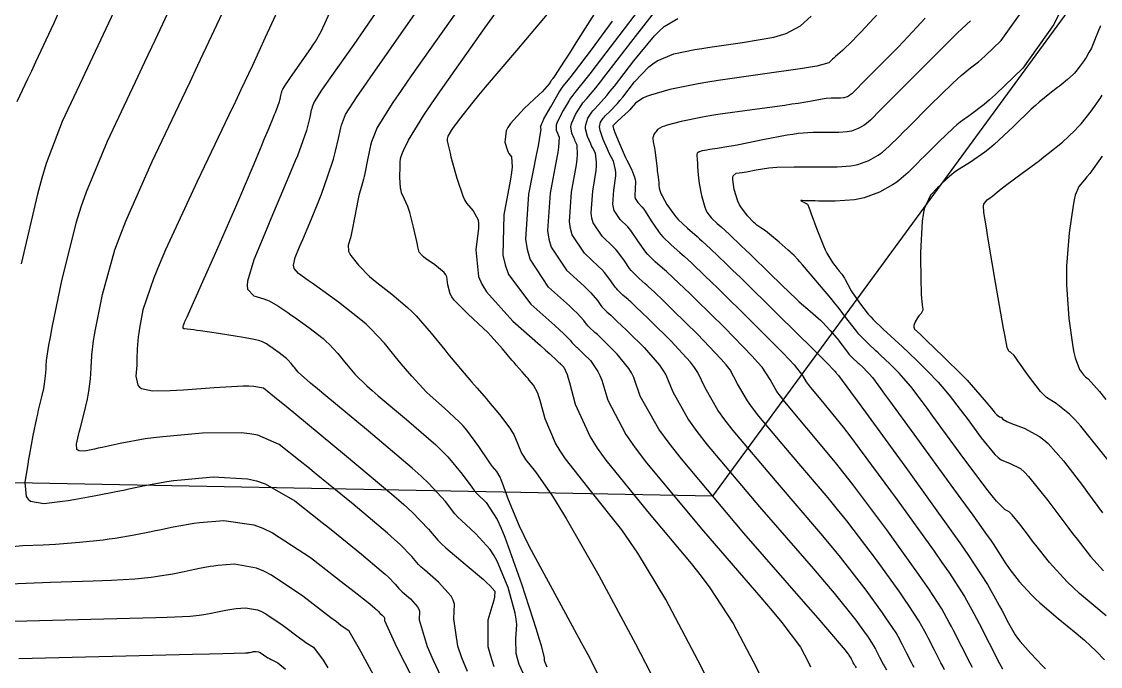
# Model space of a CAD drawing. Header units: metres. Extents: x 837117 to 838479, y 1189012 to 1191015.
# Drawn here: x 837703.7 to 837777.8, y 1189219.7 to 1189264 of the extents above; entities that cross this region are included whole.
import ezdxf

# ---------------------------------------------------------------- set-up
doc = ezdxf.new("R2010")
doc.units = ezdxf.units.M
doc.header["$LTSCALE"] = 0.3
for name, color, linetype in [('CORREDORVIA', 70, 'Continuous'), ('COTAS 10', 1, 'Continuous'), ('COTAS INT', 252, 'Continuous')]:
    doc.layers.add(name, color=color, linetype=linetype)

msp = doc.modelspace()

# ---------------------------------------------------------------- linework, layer by layer
at = {"layer": 'CORREDORVIA'}
msp.add_lwpolyline([(837910.676, 1191000.965), (838157.033, 1190996.193), (838237.174, 1190821.339), (838237.001, 1190602.875), (838240.031, 1190437.198), (838223.537, 1190366.272), (838212.196, 1190288.92), (838221.396, 1189997.878), (837954.545, 1189509.173), (837751.159, 1189231.384), (837593.191, 1189234.399), (837744.487, 1189686.609), (837750.277, 1189933.973), (837723.624, 1190051.525), (837726.092, 1190134.48), (837885.383, 1190229.429), (837983.184, 1190344.12), (837817.554, 1190502.187), (837798.033, 1190660.17), (837963.574, 1190795.982)], close=True, dxfattribs=at)
at = {"layer": 'COTAS 10'}
for points in [[(837703.413, 1189258.48), (837704.147, 1189260.032), (837704.409, 1189260.589), (837704.697, 1189261.202), (837705.946, 1189263.877), (837707.427, 1189267.258)], [(837738.672, 1189218.084), (837737.884, 1189219.823), (837737.754, 1189220.22), (837737.663, 1189220.579), (837737.656, 1189221.569), (837737.723, 1189222.566), (837737.678, 1189222.931), (837737.607, 1189223.333), (837737.121, 1189225.104), (837736.375, 1189226.903), (837736.139, 1189227.323), (837735.89, 1189227.709), (837734.886, 1189228.822), (837733.906, 1189229.699), (837733.672, 1189229.937), (837733.456, 1189230.172), (837732.81, 1189231.006), (837731.674, 1189232.246), (837731.148, 1189232.737), (837730.53, 1189233.293), (837727.534, 1189235.837), (837724.607, 1189238.263), (837724.032, 1189238.745), (837723.56, 1189239.144), (837722.707, 1189239.899), (837722.521, 1189240.121), (837722.469, 1189240.184), (837722.417, 1189240.248), (837722.227, 1189240.484), (837721.985, 1189240.742), (837721.9, 1189240.819), (837721.808, 1189240.899), (837721.41, 1189241.209), (837721.003, 1189241.502), (837720.905, 1189241.572), (837720.814, 1189241.636), (837720.538, 1189241.826), (837720.266, 1189241.968), (837720.177, 1189242.003), (837720.082, 1189242.036), (837719.691, 1189242.136), (837719.055, 1189242.25), (837718.806, 1189242.292), (837718.525, 1189242.337), (837717.246, 1189242.537), (837716.009, 1189242.72), (837715.755, 1189242.756), (837715.539, 1189242.785), (837715.076, 1189242.835), (837714.905, 1189242.854), (837714.873, 1189242.863), (837714.847, 1189242.874), (837714.806, 1189242.929), (837714.81, 1189242.998), (837714.812, 1189243.017), (837714.815, 1189243.036), (837714.827, 1189243.108), (837714.875, 1189243.242), (837714.9, 1189243.301), (837714.93, 1189243.369), (837715.081, 1189243.694), (837715.52, 1189244.663), (837715.731, 1189245.137), (837715.981, 1189245.7), (837717.208, 1189248.479), (837718.487, 1189251.401), (837718.77, 1189252.054), (837719.023, 1189252.639), (837719.677, 1189254.191), (837720.111, 1189255.247), (837720.224, 1189255.52), (837720.335, 1189255.784), (837720.709, 1189256.669), (837721.018, 1189257.403), (837721.087, 1189257.572), (837721.149, 1189257.727), (837721.313, 1189258.164), (837721.416, 1189258.481), (837721.439, 1189258.56), (837721.46, 1189258.635), (837721.515, 1189258.876), (837721.56, 1189259.077), (837721.574, 1189259.128), (837721.589, 1189259.176), (837721.65, 1189259.329), (837721.87, 1189259.676), (837721.986, 1189259.845), (837722.126, 1189260.047), (837722.828, 1189261.039), (837723.571, 1189262.115), (837723.736, 1189262.368), (837723.884, 1189262.603), (837724.273, 1189263.291), (837725.011, 1189264.881)], [(837740.163, 1189264.898), (837737.703, 1189261.973), (837735.543, 1189259.453), (837735.084, 1189258.907), (837734.686, 1189258.428), (837733.753, 1189257.243), (837733.306, 1189256.609), (837733.215, 1189256.475), (837733.139, 1189256.361), (837732.979, 1189256.099), (837732.94, 1189255.917), (837732.939, 1189255.853), (837732.943, 1189255.782), (837732.991, 1189255.475), (837733.13, 1189254.916), (837733.19, 1189254.685), (837733.26, 1189254.423), (837733.595, 1189253.202), (837734.01, 1189251.986), (837734.131, 1189251.727), (837734.255, 1189251.501), (837734.728, 1189250.962), (837735.053, 1189250.358), (837735.085, 1189250.09), (837735.092, 1189249.779), (837734.905, 1189248.295), (837735.081, 1189246.469), (837735.316, 1189245.943), (837735.632, 1189245.408), (837737.444, 1189243.401), (837739.332, 1189241.73), (837739.695, 1189241.407), (837739.988, 1189241.144), (837740.472, 1189240.698), (837740.505, 1189240.649), (837740.515, 1189240.636), (837740.526, 1189240.624), (837740.565, 1189240.586), (837740.605, 1189240.551), (837740.625, 1189240.533), (837740.66, 1189240.501), (837740.723, 1189240.441), (837740.751, 1189240.414), (837740.783, 1189240.382), (837740.937, 1189240.231), (837741.17, 1189239.73), (837741.251, 1189239.478), (837741.34, 1189239.177), (837741.724, 1189237.681), (837742.748, 1189235.448), (837743.241, 1189234.682), (837743.824, 1189233.853), (837746.687, 1189230.323), (837749.69, 1189226.744), (837750.362, 1189225.883), (837750.965, 1189225.078), (837752.567, 1189222.641), (837753.95, 1189220.013), (837754.415, 1189219.088)], [(837778.164, 1189223.164), (837776.343, 1189224.697), (837775.908, 1189225.099), (837775.502, 1189225.491), (837774.288, 1189226.826), (837773.354, 1189228.003), (837773.126, 1189228.296), (837772.91, 1189228.575), (837772.239, 1189229.46), (837771.729, 1189230.092), (837771.614, 1189230.211), (837771.511, 1189230.306), (837771.238, 1189230.444), (837770.644, 1189231.024), (837770.34, 1189231.397), (837769.976, 1189231.862), (837768.153, 1189234.311), (837766.284, 1189236.871), (837765.889, 1189237.407), (837765.547, 1189237.869), (837764.758, 1189238.91), (837764.27, 1189239.482), (837764.118, 1189239.647), (837763.959, 1189239.816), (837763.324, 1189240.451), (837762.683, 1189241.06), (837762.519, 1189241.212), (837762.362, 1189241.358), (837761.847, 1189241.825), (837761.348, 1189242.328), (837761.201, 1189242.496), (837761.05, 1189242.677), (837760.472, 1189243.434), (837759.763, 1189244.367), (837759.53, 1189244.659), (837759.281, 1189244.965), (837758.245, 1189246.192), (837757.322, 1189247.259), (837757.143, 1189247.464), (837756.998, 1189247.631), (837756.75, 1189247.909), (837756.575, 1189248.061), (837756.475, 1189248.148), (837756.354, 1189248.255), (837755.729, 1189248.805), (837755.068, 1189249.37), (837754.923, 1189249.487), (837754.795, 1189249.585), (837754.47, 1189249.797), (837754.196, 1189249.985), (837754.099, 1189250.069), (837753.994, 1189250.166), (837753.542, 1189250.632), (837753.092, 1189251.245), (837752.989, 1189251.435), (837752.895, 1189251.634), (837752.634, 1189252.428), (837752.534, 1189253.118), (837752.543, 1189253.252), (837752.567, 1189253.361), (837752.782, 1189253.551), (837753.185, 1189253.604), (837753.326, 1189253.627), (837753.481, 1189253.655), (837754.148, 1189253.786), (837755.006, 1189253.912), (837755.281, 1189253.937), (837755.572, 1189253.957), (837756.757, 1189253.992), (837757.993, 1189253.995), (837758.63, 1189253.995), (837759.698, 1189253.99), (837760.649, 1189254.053), (837760.891, 1189254.095), (837761.123, 1189254.148), (837761.883, 1189254.429), (837762.522, 1189254.791), (837762.679, 1189254.895), (837762.827, 1189255.001), (837763.286, 1189255.398), (837763.961, 1189256.08), (837764.245, 1189256.365), (837764.57, 1189256.692), (837766.095, 1189258.22), (837767.614, 1189259.71), (837767.935, 1189260.012), (837768.213, 1189260.266), (837768.86, 1189260.785), (837769.407, 1189261.201), (837769.621, 1189261.39), (837769.864, 1189261.61), (837770.968, 1189262.672), (837772.213, 1189264.434)], [(837767.081, 1189219.461), (837766.953, 1189219.691), (837766.826, 1189219.925), (837766.378, 1189220.8), (837765.947, 1189221.656), (837765.831, 1189221.878), (837765.717, 1189222.093), (837765.315, 1189222.817), (837764.631, 1189223.872), (837764.338, 1189224.296), (837764, 1189224.777), (837762.407, 1189226.992), (837760.361, 1189229.678), (837759.738, 1189230.457), (837759.09, 1189231.251), (837756.545, 1189234.244), (837754.336, 1189236.869), (837753.9, 1189237.431), (837753.54, 1189237.921), (837752.875, 1189239.096), (837752.35, 1189240.048), (837752.08, 1189240.397), (837751.754, 1189240.784), (837750.125, 1189242.494), (837748.458, 1189244.129), (837748.11, 1189244.47), (837747.81, 1189244.762), (837747.133, 1189245.412), (837746.757, 1189245.755), (837746.647, 1189245.853), (837746.535, 1189245.953), (837746.105, 1189246.326), (837745.679, 1189246.745), (837745.568, 1189246.874), (837745.46, 1189247.008), (837745.098, 1189247.539), (837744.658, 1189248.142), (837744.501, 1189248.321), (837744.328, 1189248.506), (837743.579, 1189249.219), (837742.962, 1189250.151), (837742.873, 1189250.474), (837742.82, 1189250.824), (837742.923, 1189252.324), (837743.154, 1189253.746), (837743.182, 1189254.048), (837743.194, 1189254.31), (837743.106, 1189254.924), (837742.909, 1189255.316), (837742.851, 1189255.438), (837742.793, 1189255.565), (837742.572, 1189256.075), (837742.436, 1189256.6), (837742.432, 1189256.737), (837742.442, 1189256.871), (837742.597, 1189257.327), (837742.859, 1189257.732), (837742.936, 1189257.834), (837743.015, 1189257.931), (837743.319, 1189258.244), (837743.884, 1189258.881), (837744.128, 1189259.183), (837744.411, 1189259.538), (837745.747, 1189261.274), (837747.172, 1189262.991), (837747.511, 1189263.335), (837747.826, 1189263.622), (837748.759, 1189264.184)], [(837728.026, 1189218.801), (837727.463, 1189219.858), (837727.004, 1189220.711), (837726.203, 1189222.097), (837725.637, 1189222.502), (837725.326, 1189222.736), (837724.947, 1189223.024), (837723.02, 1189224.508), (837720.864, 1189225.96), (837720.341, 1189226.228), (837719.85, 1189226.439), (837718.344, 1189226.715), (837717.185, 1189226.607), (837716.913, 1189226.575), (837716.662, 1189226.542), (837715.93, 1189226.413), (837715.287, 1189226.272), (837715.091, 1189226.23), (837714.888, 1189226.188), (837714.092, 1189226.028), (837713.18, 1189225.874), (837712.903, 1189225.835), (837712.616, 1189225.798), (837711.492, 1189225.68), (837709.878, 1189225.579), (837709.282, 1189225.553), (837708.621, 1189225.528), (837705.695, 1189225.445), (837702.903, 1189225.329)]]:
    msp.add_lwpolyline(points, dxfattribs=at)
at = {"layer": 'COTAS INT'}
for points in [[(837715.815, 1189268.976), (837712.866, 1189262.668), (837712.166, 1189261.176), (837711.516, 1189259.795), (837709.59, 1189255.728), (837708.141, 1189252.244), (837707.792, 1189251.23), (837707.466, 1189250.195), (837706.478, 1189246.278), (837705.802, 1189242.954), (837705.672, 1189242.291), (837705.568, 1189241.741), (837705.399, 1189240.686), (837705.387, 1189240.327), (837705.381, 1189240.215), (837705.375, 1189240.099), (837705.344, 1189239.634), (837705.277, 1189239.095), (837705.248, 1189238.931), (837705.215, 1189238.762), (837705.058, 1189238.096), (837704.859, 1189237.275), (837704.799, 1189237.007), (837704.737, 1189236.722), (837704.497, 1189235.544), (837704.258, 1189234.263), (837704.198, 1189233.912), (837704.14, 1189233.562), (837703.949, 1189232.315), (837704.041, 1189231.342), (837704.162, 1189231.165), (837704.323, 1189231.029), (837705.25, 1189230.873), (837706.524, 1189231.021), (837706.905, 1189231.076), (837707.298, 1189231.137), (837708.818, 1189231.411), (837710.324, 1189231.713), (837710.708, 1189231.793), (837711.078, 1189231.871), (837712.296, 1189232.139), (837713.681, 1189232.383), (837714.157, 1189232.446), (837714.672, 1189232.507), (837716.866, 1189232.711), (837719.219, 1189232.572), (837719.835, 1189232.417), (837720.435, 1189232.211), (837722.473, 1189231.043), (837724.352, 1189229.572), (837724.852, 1189229.175), (837725.344, 1189228.781), (837727.047, 1189227.397), (837728.403, 1189226.256), (837728.676, 1189226.016), (837728.905, 1189225.81), (837729.361, 1189225.341), (837729.623, 1189225.032), (837729.73, 1189224.926), (837729.851, 1189224.812), (837730.413, 1189224.329), (837730.904, 1189223.78), (837730.981, 1189223.625), (837731.033, 1189223.467), (837731.007, 1189222.886), (837731.56, 1189221.062), (837731.977, 1189220.121), (837732.509, 1189218.991)], [(837744.245, 1189217.218), (837743.014, 1189219.689), (837742.604, 1189220.476), (837742.163, 1189221.308), (837740.318, 1189224.686), (837738.588, 1189227.907), (837738.219, 1189228.64), (837737.897, 1189229.305), (837737.134, 1189231.131), (837736.736, 1189232.267), (837736.645, 1189232.496), (837736.563, 1189232.688), (837736.335, 1189233.072), (837736.041, 1189233.421), (837735.918, 1189233.591), (837735.776, 1189233.792), (837735.11, 1189234.783), (837734.272, 1189235.916), (837734.021, 1189236.208), (837733.762, 1189236.489), (837732.761, 1189237.422), (837731.772, 1189238.286), (837731.522, 1189238.524), (837731.282, 1189238.76), (837730.498, 1189239.608), (837729.775, 1189240.469), (837729.574, 1189240.714), (837729.371, 1189240.961), (837728.634, 1189241.877), (837727.697, 1189242.875), (837727.368, 1189243.175), (837727.01, 1189243.485), (837725.466, 1189244.687), (837723.987, 1189245.761), (837723.669, 1189245.99), (837723.391, 1189246.189), (837722.717, 1189246.659), (837722.432, 1189246.997), (837722.398, 1189247.112), (837722.383, 1189247.236), (837722.495, 1189247.765), (837722.795, 1189248.49), (837722.9, 1189248.738), (837723.014, 1189249.007), (837723.501, 1189250.152), (837724.026, 1189251.423), (837724.163, 1189251.772), (837724.296, 1189252.12), (837724.747, 1189253.363), (837725.119, 1189254.508), (837725.202, 1189254.794), (837725.277, 1189255.067), (837725.476, 1189255.938), (837725.639, 1189256.665), (837725.69, 1189256.847), (837725.744, 1189257.021), (837725.963, 1189257.576), (837726.76, 1189258.828), (837727.179, 1189259.441), (837727.684, 1189260.168), (837730.221, 1189263.755), (837732.906, 1189267.643)], [(837750.902, 1189218.615), (837750.165, 1189220.079), (837747.951, 1189224.282), (837746.032, 1189227.457), (837745.482, 1189228.273), (837744.924, 1189229.061), (837742.841, 1189231.68), (837741.054, 1189233.933), (837740.683, 1189234.49), (837740.365, 1189235.019), (837739.663, 1189236.688), (837739.325, 1189237.944), (837739.237, 1189238.213), (837739.151, 1189238.447), (837738.858, 1189239.006), (837738.569, 1189239.349), (837738.485, 1189239.446), (837738.399, 1189239.545), (837738.074, 1189239.913), (837737.665, 1189240.381), (837737.526, 1189240.544), (837737.376, 1189240.721), (837736.743, 1189241.481), (837735.946, 1189242.369), (837735.693, 1189242.627), (837735.426, 1189242.891), (837734.345, 1189243.89), (837733.424, 1189244.826), (837733.257, 1189245.051), (837733.129, 1189245.261), (837732.985, 1189245.894), (837732.914, 1189246.428), (837732.831, 1189246.575), (837732.721, 1189246.722), (837732.097, 1189247.249), (837731.444, 1189247.703), (837731.315, 1189247.804), (837731.209, 1189247.894), (837731.015, 1189248.129), (837730.928, 1189248.491), (837730.89, 1189248.661), (837730.844, 1189248.862), (837730.629, 1189249.836), (837730.376, 1189250.844), (837730.307, 1189251.065), (837730.238, 1189251.26), (837729.996, 1189251.758), (837729.804, 1189252.195), (837729.767, 1189252.352), (837729.738, 1189252.525), (837729.691, 1189253.282), (837729.697, 1189254), (837729.7, 1189254.148), (837729.703, 1189254.275), (837729.723, 1189254.551), (837729.823, 1189254.827), (837729.877, 1189254.955), (837729.943, 1189255.103), (837730.277, 1189255.823), (837731.331, 1189257.534), (837731.852, 1189258.307), (837732.471, 1189259.211), (837735.532, 1189263.556), (837738.652, 1189267.892)], [(837711.328, 1189267.386), (837708.947, 1189262.29), (837708.399, 1189261.122), (837707.9, 1189260.06), (837706.501, 1189257.104), (837705.412, 1189254.226), (837705.109, 1189253.214), (837704.804, 1189252.108), (837703.696, 1189247.335)], [(837747.579, 1189266.758), (837745.374, 1189263.843), (837743.164, 1189260.943), (837742.729, 1189260.376), (837742.369, 1189259.913), (837741.708, 1189259.096), (837741.484, 1189258.817), (837741.4, 1189258.692), (837741.307, 1189258.547), (837740.894, 1189257.852), (837740.531, 1189257.142), (837740.47, 1189256.986), (837740.426, 1189256.849), (837740.41, 1189256.504), (837740.502, 1189256.292), (837740.526, 1189256.239), (837740.55, 1189256.188), (837740.633, 1189256.025), (837740.585, 1189255.346), (837740.527, 1189254.97), (837740.449, 1189254.512), (837740.007, 1189252.179), (837739.832, 1189249.625), (837739.923, 1189249.028), (837740.075, 1189248.479), (837741.125, 1189246.892), (837742.33, 1189245.796), (837742.578, 1189245.556), (837742.79, 1189245.343), (837743.248, 1189244.803), (837743.478, 1189244.464), (837743.547, 1189244.379), (837743.617, 1189244.297), (837743.889, 1189244.03), (837744.163, 1189243.792), (837744.235, 1189243.729), (837744.305, 1189243.666), (837744.544, 1189243.448), (837744.975, 1189243.034), (837745.166, 1189242.848), (837745.388, 1189242.63), (837746.45, 1189241.589), (837747.52, 1189240.363), (837747.748, 1189240.03), (837747.946, 1189239.699), (837748.414, 1189238.53), (837749.496, 1189236.62), (837750.081, 1189235.823), (837750.79, 1189234.909), (837754.382, 1189230.641), (837758.072, 1189226.39), (837758.842, 1189225.488), (837759.504, 1189224.704), (837760.987, 1189222.867), (837761.64, 1189221.959), (837761.779, 1189221.761), (837761.899, 1189221.588), (837762.179, 1189221.155), (837762.344, 1189220.858), (837762.391, 1189220.77), (837762.439, 1189220.679), (837762.615, 1189220.328), (837762.799, 1189219.969), (837762.851, 1189219.873), (837762.903, 1189219.779), (837763.098, 1189219.45)], [(837744.008, 1189266.048), (837741.769, 1189262.499), (837741.328, 1189261.804), (837740.965, 1189261.234), (837740.304, 1189260.218), (837740.179, 1189260.053), (837740.154, 1189260.021), (837740.134, 1189259.995), (837740.097, 1189259.949), (837740.068, 1189259.905), (837740.053, 1189259.88), (837739.945, 1189259.694), (837739.615, 1189259.317), (837739.446, 1189259.148), (837739.243, 1189258.95), (837738.228, 1189257.999), (837737.272, 1189256.953), (837737.106, 1189256.695), (837736.982, 1189256.452), (837736.89, 1189255.686), (837737.076, 1189255.121), (837737.127, 1189255.003), (837737.177, 1189254.901), (837737.358, 1189254.675), (837737.385, 1189253.993), (837737.339, 1189253.605), (837737.27, 1189253.13), (837736.826, 1189250.695), (837736.746, 1189247.93), (837736.907, 1189247.248), (837737.146, 1189246.601), (837738.671, 1189244.565), (837740.331, 1189243.086), (837740.656, 1189242.79), (837740.922, 1189242.544), (837741.397, 1189242.066), (837741.496, 1189241.921), (837741.526, 1189241.884), (837741.556, 1189241.848), (837741.673, 1189241.734), (837741.791, 1189241.631), (837741.822, 1189241.604), (837741.852, 1189241.577), (837741.955, 1189241.483), (837742.14, 1189241.305), (837742.222, 1189241.225), (837742.318, 1189241.132), (837742.775, 1189240.683), (837743.287, 1189239.941), (837743.417, 1189239.662), (837743.542, 1189239.351), (837743.954, 1189237.964), (837745.194, 1189235.614), (837745.841, 1189234.697), (837746.621, 1189233.663), (837750.533, 1189228.965), (837754.457, 1189224.426), (837755.243, 1189223.492), (837755.899, 1189222.699), (837757.184, 1189221.001), (837757.708, 1189220.005), (837757.884, 1189219.654)], [(837734.325, 1189219.344), (837733.943, 1189220.278), (837733.654, 1189221.085), (837733.385, 1189222.943), (837733.431, 1189223.958), (837733.34, 1189224.232), (837733.206, 1189224.504), (837732.348, 1189225.463), (837731.367, 1189226.306), (837731.155, 1189226.505), (837730.969, 1189226.689), (837730.511, 1189227.229), (837729.715, 1189228.049), (837729.315, 1189228.409), (837728.839, 1189228.827), (837726.47, 1189230.82), (837723.944, 1189232.891), (837723.367, 1189233.36), (837722.844, 1189233.783), (837721.4, 1189234.929), (837719.924, 1189235.565), (837719.382, 1189235.666), (837718.781, 1189235.734), (837716.127, 1189235.709), (837713.415, 1189235.456), (837712.778, 1189235.381), (837712.191, 1189235.303), (837710.479, 1189235.002), (837709.259, 1189234.727), (837708.982, 1189234.666), (837708.73, 1189234.611), (837708.039, 1189234.467), (837707.638, 1189234.479), (837707.57, 1189234.523), (837707.52, 1189234.584), (837707.494, 1189234.952), (837707.628, 1189235.558), (837707.679, 1189235.77), (837707.735, 1189236.001), (837707.99, 1189236.992), (837708.238, 1189238.044), (837708.291, 1189238.312), (837708.336, 1189238.571), (837708.441, 1189239.422), (837708.491, 1189240.156), (837708.501, 1189240.34), (837708.51, 1189240.516), (837708.529, 1189241.083), (837708.646, 1189242.03), (837708.717, 1189242.446), (837708.805, 1189242.928), (837709.261, 1189245.222), (837710.129, 1189248.281), (837710.476, 1189249.246), (837710.87, 1189250.261), (837712.679, 1189254.352), (837714.731, 1189258.67), (837715.279, 1189259.828), (837715.817, 1189260.97), (837717.687, 1189264.96)], [(837721.391, 1189264.945), (837720.875, 1189263.814), (837720.441, 1189262.865), (837719.56, 1189260.944), (837718.769, 1189259.272), (837718.392, 1189258.48), (837717.946, 1189257.545), (837715.767, 1189252.976), (837713.599, 1189248.279), (837713.16, 1189247.262), (837712.791, 1189246.368), (837712.044, 1189244.165), (837711.808, 1189242.901), (837711.762, 1189242.6), (837711.725, 1189242.319), (837711.658, 1189241.481), (837711.637, 1189240.766), (837711.628, 1189240.564), (837711.618, 1189240.36), (837711.569, 1189239.606), (837711.706, 1189238.986), (837711.813, 1189238.867), (837711.95, 1189238.77), (837712.694, 1189238.609), (837713.918, 1189238.634), (837714.357, 1189238.655), (837714.84, 1189238.681), (837716.947, 1189238.829), (837718.92, 1189238.941), (837719.318, 1189238.945), (837719.653, 1189238.938), (837720.327, 1189238.815), (837721.337, 1189237.993), (837721.882, 1189237.545), (837722.543, 1189237.002), (837725.893, 1189234.242), (837729.274, 1189231.399), (837729.954, 1189230.802), (837730.524, 1189230.287), (837731.66, 1189229.118), (837732.296, 1189228.362), (837732.55, 1189228.109), (837732.838, 1189227.837), (837734.161, 1189226.696), (837735.416, 1189225.643), (837735.66, 1189225.426), (837735.86, 1189225.241), (837736.211, 1189224.846), (837736.172, 1189224.43), (837736.126, 1189224.233), (837736.066, 1189224.001), (837735.719, 1189222.865), (837735.732, 1189221.057), (837735.898, 1189220.401), (837736.135, 1189219.677)], [(837728.238, 1189264.879), (837726.524, 1189262.397), (837724.905, 1189260.107), (837724.583, 1189259.643), (837724.315, 1189259.252), (837723.807, 1189258.453), (837723.667, 1189258.098), (837723.632, 1189257.987), (837723.599, 1189257.871), (837723.496, 1189257.407), (837723.368, 1189256.851), (837723.321, 1189256.677), (837723.267, 1189256.494), (837723.03, 1189255.763), (837722.65, 1189254.755), (837722.507, 1189254.398), (837722.348, 1189254.007), (837721.636, 1189252.314), (837720.834, 1189250.426), (837720.619, 1189249.912), (837720.406, 1189249.402), (837719.66, 1189247.592), (837719.217, 1189246.128), (837719.195, 1189245.837), (837719.216, 1189245.594), (837719.657, 1189245.126), (837720.353, 1189244.934), (837720.534, 1189244.864), (837720.711, 1189244.788), (837721.313, 1189244.453), (837721.986, 1189243.99), (837722.208, 1189243.833), (837722.447, 1189243.664), (837723.438, 1189242.948), (837724.409, 1189242.192), (837724.634, 1189241.997), (837724.841, 1189241.808), (837725.43, 1189241.18), (837725.894, 1189240.604), (837726.021, 1189240.449), (837726.148, 1189240.295), (837726.603, 1189239.754), (837727.421, 1189238.952), (837727.777, 1189238.634), (837728.189, 1189238.275), (837730.147, 1189236.63), (837732.146, 1189234.891), (837732.584, 1189234.472), (837732.973, 1189234.081), (837733.96, 1189232.895), (837734.616, 1189231.982), (837734.795, 1189231.764), (837734.974, 1189231.56), (837735.61, 1189230.947), (837736.365, 1189229.776), (837736.618, 1189229.221), (837736.89, 1189228.565), (837738.031, 1189225.363), (837739.041, 1189222.236), (837739.23, 1189221.628), (837739.38, 1189221.132), (837739.593, 1189220.272), (837739.594, 1189220.1), (837739.61, 1189220.038), (837739.633, 1189219.969), (837739.77, 1189219.667)], [(837733.917, 1189265.113), (837730.462, 1189260.229), (837729.775, 1189259.238), (837729.205, 1189258.405), (837728.12, 1189256.7), (837727.822, 1189255.943), (837727.748, 1189255.707), (837727.678, 1189255.459), (837727.457, 1189254.469), (837727.275, 1189253.541), (837727.229, 1189253.332), (837727.185, 1189253.145), (837727.046, 1189252.645), (837726.901, 1189252.111), (837726.855, 1189251.902), (837726.805, 1189251.667), (837726.6, 1189250.598), (837726.394, 1189249.538), (837726.343, 1189249.308), (837726.294, 1189249.107), (837726.142, 1189248.608), (837726.166, 1189248.205), (837726.23, 1189248.063), (837726.318, 1189247.907), (837726.84, 1189247.236), (837727.605, 1189246.469), (837727.846, 1189246.253), (837728.1, 1189246.036), (837729.124, 1189245.238), (837730.214, 1189244.338), (837730.51, 1189244.056), (837730.803, 1189243.76), (837731.838, 1189242.573), (837732.763, 1189241.417), (837732.987, 1189241.141), (837733.197, 1189240.884), (837733.838, 1189240.115), (837734.35, 1189239.518), (837734.478, 1189239.37), (837734.601, 1189239.229), (837734.995, 1189238.784), (837735.446, 1189238.265), (837735.605, 1189238.079), (837735.779, 1189237.873), (837736.528, 1189236.977), (837737.233, 1189236.048), (837737.38, 1189235.822), (837737.505, 1189235.61), (837737.779, 1189234.955), (837738.047, 1189234.316), (837738.169, 1189234.114), (837738.311, 1189233.9), (837738.995, 1189233.038), (837740.157, 1189231.379), (837740.601, 1189230.663), (837741.098, 1189229.836), (837743.334, 1189225.923), (837745.868, 1189221.226), (837746.553, 1189219.905), (837747.23, 1189218.575)], [(837764.992, 1189219.62), (837764.902, 1189219.782), (837764.812, 1189219.947), (837764.496, 1189220.564), (837764.193, 1189221.167), (837764.111, 1189221.324), (837764.031, 1189221.476), (837763.747, 1189221.986), (837763.265, 1189222.73), (837763.058, 1189223.029), (837762.82, 1189223.368), (837761.697, 1189224.929), (837759.933, 1189227.191), (837759.29, 1189227.972), (837758.581, 1189228.821), (837755.464, 1189232.443), (837752.563, 1189235.889), (837751.991, 1189236.627), (837751.518, 1189237.271), (837750.645, 1189238.813), (837750.148, 1189239.874), (837749.914, 1189240.214), (837749.637, 1189240.574), (837748.287, 1189242.041), (837746.923, 1189243.38), (837746.638, 1189243.659), (837746.392, 1189243.898), (837745.838, 1189244.43), (837745.531, 1189244.71), (837745.441, 1189244.791), (837745.349, 1189244.873), (837744.997, 1189245.178), (837744.648, 1189245.521), (837744.557, 1189245.626), (837744.469, 1189245.736), (837744.173, 1189246.171), (837743.724, 1189246.742), (837743.54, 1189246.938), (837743.329, 1189247.151), (837742.352, 1189248.056), (837741.519, 1189249.315), (837741.398, 1189249.751), (837741.326, 1189250.225), (837741.465, 1189252.251), (837741.802, 1189254.129), (837741.854, 1189254.509), (837741.889, 1189254.828), (837741.869, 1189255.475), (837741.729, 1189255.752), (837741.689, 1189255.838), (837741.647, 1189255.929), (837741.491, 1189256.289), (837741.431, 1189256.725), (837741.451, 1189256.862), (837741.487, 1189257.007), (837741.745, 1189257.59), (837742.083, 1189258.139), (837742.168, 1189258.263), (837742.25, 1189258.374), (837742.513, 1189258.67), (837743.147, 1189259.424), (837743.461, 1189259.823), (837743.836, 1189260.304), (837745.691, 1189262.73), (837747.57, 1189265.132)], [(837762.535, 1189264.535), (837761.324, 1189263.225), (837761.045, 1189262.933), (837760.791, 1189262.672), (837760.077, 1189261.984), (837759.594, 1189261.557), (837759.486, 1189261.46), (837759.389, 1189261.373), (837759.129, 1189261.137), (837758.316, 1189260.91), (837757.87, 1189260.829), (837757.328, 1189260.74), (837754.573, 1189260.352), (837751.542, 1189259.922), (837750.827, 1189259.806), (837750.165, 1189259.692), (837748.221, 1189259.291), (837746.888, 1189258.91), (837746.612, 1189258.809), (837746.376, 1189258.709), (837745.858, 1189258.361), (837745.561, 1189258.007), (837745.463, 1189257.903), (837745.359, 1189257.797), (837744.93, 1189257.392), (837744.547, 1189257.045), (837744.472, 1189256.975), (837744.41, 1189256.917), (837744.3, 1189256.802), (837744.352, 1189256.601), (837744.394, 1189256.488), (837744.446, 1189256.35), (837744.733, 1189255.645), (837745.083, 1189254.838), (837745.176, 1189254.636), (837745.267, 1189254.443), (837745.58, 1189253.823), (837745.803, 1189253.274), (837745.837, 1189253.126), (837745.859, 1189252.98), (837745.838, 1189252.469), (837745.808, 1189252.023), (837745.824, 1189251.919), (837745.85, 1189251.823), (837746.033, 1189251.547), (837746.327, 1189251.217), (837746.423, 1189251.087), (837746.526, 1189250.941), (837746.949, 1189250.276), (837747.442, 1189249.552), (837747.589, 1189249.369), (837747.74, 1189249.193), (837748.321, 1189248.622), (837748.906, 1189248.114), (837749.06, 1189247.978), (837749.21, 1189247.844), (837749.722, 1189247.377), (837750.644, 1189246.491), (837751.053, 1189246.093), (837751.529, 1189245.628), (837753.8, 1189243.399), (837755.988, 1189241.206), (837756.411, 1189240.765), (837756.755, 1189240.396), (837757.335, 1189239.662), (837757.584, 1189239.223), (837757.718, 1189239.039), (837757.882, 1189238.829), (837758.708, 1189237.847), (837760.108, 1189236.112), (837760.634, 1189235.426), (837761.219, 1189234.652), (837763.827, 1189231.116), (837766.36, 1189227.595), (837766.897, 1189226.83), (837767.362, 1189226.156), (837768.451, 1189224.479), (837769.09, 1189223.328), (837769.272, 1189222.986), (837769.456, 1189222.633), (837770.14, 1189221.272), (837770.853, 1189219.881), (837771.055, 1189219.509)], [(837775.139, 1189264.894), (837774.574, 1189263.767), (837772.452, 1189260.766), (837770.57, 1189258.955), (837770.158, 1189258.579), (837769.792, 1189258.258), (837768.861, 1189257.55), (837768.145, 1189257.053), (837767.915, 1189256.864), (837767.671, 1189256.654), (837766.675, 1189255.709), (837765.692, 1189254.723), (837765.457, 1189254.486), (837765.237, 1189254.264), (837764.575, 1189253.594), (837763.935, 1189253.041), (837763.73, 1189252.893), (837763.512, 1189252.748), (837762.621, 1189252.244), (837761.563, 1189251.853), (837761.24, 1189251.78), (837760.903, 1189251.721), (837759.579, 1189251.633), (837758.425, 1189251.641), (837758.197, 1189251.643), (837758.007, 1189251.644), (837757.651, 1189251.645), (837757.539, 1189251.649), (837757.504, 1189251.651), (837757.466, 1189251.654), (837757.315, 1189251.669), (837757.223, 1189251.666), (837757.223, 1189251.657), (837757.233, 1189251.646), (837757.363, 1189251.576), (837757.532, 1189251.497), (837757.567, 1189251.479), (837757.597, 1189251.463), (837757.664, 1189251.421), (837757.785, 1189251.14), (837757.848, 1189250.973), (837757.925, 1189250.768), (837758.313, 1189249.706), (837758.765, 1189248.557), (837758.883, 1189248.296), (837758.997, 1189248.061), (837759.383, 1189247.419), (837759.704, 1189247.003), (837759.776, 1189246.91), (837759.842, 1189246.827), (837760.024, 1189246.607), (837760.17, 1189246.405), (837760.213, 1189246.334), (837760.258, 1189246.255), (837760.433, 1189245.916), (837760.678, 1189245.474), (837760.767, 1189245.33), (837760.865, 1189245.177), (837761.299, 1189244.549), (837761.841, 1189243.868), (837762.007, 1189243.682), (837762.181, 1189243.497), (837762.871, 1189242.836), (837763.671, 1189242.11), (837763.915, 1189241.884), (837764.169, 1189241.647), (837765.165, 1189240.7), (837766.152, 1189239.714), (837766.399, 1189239.452), (837766.635, 1189239.195), (837767.394, 1189238.306), (837768.15, 1189237.335), (837768.384, 1189237.027), (837768.628, 1189236.701), (837769.6, 1189235.382), (837770.537, 1189234.241), (837770.76, 1189234.028), (837770.967, 1189233.86), (837771.583, 1189233.624), (837772.291, 1189233.267), (837772.557, 1189233.023), (837772.853, 1189232.715), (837774.174, 1189231.079), (837775.544, 1189229.245), (837775.871, 1189228.813), (837776.176, 1189228.413), (837777.089, 1189227.243), (837778.002, 1189226.239)], [(837761.032, 1189219.59), (837760.963, 1189219.696), (837760.945, 1189219.725), (837760.928, 1189219.752), (837760.869, 1189219.846), (837760.815, 1189219.938), (837760.8, 1189219.965), (837760.785, 1189219.991), (837760.734, 1189220.092), (837760.684, 1189220.191), (837760.658, 1189220.241), (837760.611, 1189220.324), (837760.533, 1189220.445), (837760.499, 1189220.494), (837760.46, 1189220.55), (837760.277, 1189220.804), (837759.075, 1189222.218), (837758.394, 1189223.003), (837757.563, 1189223.96), (837753.301, 1189228.839), (837749.018, 1189233.929), (837748.172, 1189235.019), (837747.474, 1189235.969), (837746.184, 1189238.247), (837745.744, 1189239.525), (837745.583, 1189239.846), (837745.403, 1189240.152), (837744.612, 1189241.136), (837743.853, 1189241.881), (837743.694, 1189242.036), (837743.558, 1189242.169), (837743.249, 1189242.465), (837743.078, 1189242.621), (837743.028, 1189242.666), (837742.977, 1189242.712), (837742.781, 1189242.882), (837742.587, 1189243.073), (837742.536, 1189243.131), (837742.487, 1189243.192), (837742.322, 1189243.434), (837741.856, 1189243.943), (837741.617, 1189244.173), (837741.331, 1189244.441), (837739.898, 1189245.729), (837738.631, 1189247.642), (837738.448, 1189248.305), (837738.338, 1189249.025), (837738.549, 1189252.106), (837739.097, 1189254.895), (837739.199, 1189255.431), (837739.28, 1189255.864), (837739.396, 1189256.576), (837739.371, 1189256.625), (837739.364, 1189256.64), (837739.357, 1189256.656), (837739.329, 1189256.719), (837739.421, 1189256.974), (837739.49, 1189257.111), (837739.576, 1189257.277), (837740.043, 1189258.115), (837740.532, 1189258.954), (837740.632, 1189259.121), (837740.718, 1189259.26), (837740.902, 1189259.523), (837741.252, 1189259.954), (837741.442, 1189260.199), (837741.672, 1189260.498), (837742.839, 1189262.03), (837744.272, 1189263.996)], [(837769.004, 1189219.6), (837768.839, 1189219.903), (837768.259, 1189221.036), (837767.702, 1189222.144), (837767.552, 1189222.432), (837767.403, 1189222.711), (837766.883, 1189223.648), (837765.997, 1189225.014), (837765.617, 1189225.563), (837765.18, 1189226.186), (837763.117, 1189229.054), (837760.79, 1189232.165), (837760.186, 1189232.942), (837759.599, 1189233.681), (837757.626, 1189236.046), (837756.109, 1189237.849), (837755.809, 1189238.235), (837755.562, 1189238.572), (837755.105, 1189239.379), (837754.553, 1189240.222), (837754.245, 1189240.581), (837753.871, 1189240.995), (837751.962, 1189242.946), (837749.993, 1189244.879), (837749.581, 1189245.281), (837749.227, 1189245.626), (837748.428, 1189246.394), (837747.984, 1189246.799), (837747.854, 1189246.915), (837747.721, 1189247.033), (837747.213, 1189247.474), (837746.709, 1189247.969), (837746.578, 1189248.121), (837746.451, 1189248.28), (837746.024, 1189248.907), (837745.592, 1189249.541), (837745.462, 1189249.704), (837745.328, 1189249.861), (837744.806, 1189250.383), (837744.406, 1189250.987), (837744.348, 1189251.196), (837744.314, 1189251.424), (837744.38, 1189252.396), (837744.507, 1189253.363), (837744.509, 1189253.587), (837744.498, 1189253.792), (837744.343, 1189254.373), (837744.088, 1189254.879), (837744.014, 1189255.037), (837743.938, 1189255.202), (837743.652, 1189255.86), (837743.441, 1189256.475), (837743.413, 1189256.613), (837743.397, 1189256.736), (837743.448, 1189257.065), (837743.634, 1189257.324), (837743.704, 1189257.404), (837743.781, 1189257.488), (837744.125, 1189257.818), (837744.622, 1189258.339), (837744.796, 1189258.543), (837744.986, 1189258.773), (837745.803, 1189259.817), (837746.774, 1189260.85), (837747.062, 1189261.072), (837747.357, 1189261.266), (837748.49, 1189261.737), (837749.935, 1189262.035), (837750.427, 1189262.12), (837750.959, 1189262.206), (837753.211, 1189262.526), (837755.35, 1189262.899), (837755.811, 1189263.019), (837756.214, 1189263.146), (837757.194, 1189263.664), (837757.932, 1189264.338)], [(837765.747, 1189264.198), (837764.576, 1189262.935), (837764.234, 1189262.576), (837763.886, 1189262.213), (837762.566, 1189260.869), (837761.449, 1189259.75), (837761.046, 1189259.347), (837760.709, 1189259.007), (837760.61, 1189258.922), (837760.578, 1189258.899), (837760.544, 1189258.876), (837760.406, 1189258.798), (837760.242, 1189258.738), (837760.192, 1189258.726), (837760.14, 1189258.717), (837759.935, 1189258.704), (837759.705, 1189258.705), (837759.567, 1189258.705), (837759.3, 1189258.704), (837758.944, 1189258.676), (837758.818, 1189258.658), (837758.681, 1189258.637), (837758.083, 1189258.524), (837757.026, 1189258.345), (837756.598, 1189258.281), (837756.111, 1189258.211), (837753.865, 1189257.909), (837751.521, 1189257.577), (837750.972, 1189257.489), (837750.467, 1189257.403), (837749.004, 1189257.103), (837748.037, 1189256.843), (837747.844, 1189256.781), (837747.683, 1189256.724), (837747.373, 1189256.555), (837747.276, 1189256.416), (837747.249, 1189256.378), (837747.223, 1189256.34), (837747.131, 1189256.205), (837747.069, 1189256.047), (837747.062, 1189255.995), (837747.059, 1189255.938), (837747.085, 1189255.704), (837747.144, 1189255.377), (837747.161, 1189255.262), (837747.18, 1189255.137), (837747.251, 1189254.597), (837747.323, 1189254.026), (837747.341, 1189253.881), (837747.358, 1189253.742), (837747.415, 1189253.285), (837747.457, 1189252.912), (837747.466, 1189252.824), (837747.473, 1189252.744), (837747.487, 1189252.513), (837747.572, 1189252.23), (837747.624, 1189252.117), (837747.688, 1189251.989), (837748.02, 1189251.401), (837748.487, 1189250.734), (837748.636, 1189250.556), (837748.793, 1189250.38), (837749.429, 1189249.77), (837750.092, 1189249.194), (837750.267, 1189249.04), (837750.437, 1189248.888), (837751.017, 1189248.359), (837752.062, 1189247.355), (837752.525, 1189246.904), (837753.064, 1189246.378), (837755.637, 1189243.851), (837758.105, 1189241.417), (837758.577, 1189240.949), (837758.957, 1189240.57), (837759.565, 1189239.945), (837759.606, 1189239.873), (837759.628, 1189239.843), (837759.654, 1189239.809), (837759.789, 1189239.649), (837760.618, 1189238.542), (837761.082, 1189237.911), (837761.647, 1189237.139), (837764.537, 1189233.179), (837767.54, 1189229.004), (837768.176, 1189228.097), (837768.728, 1189227.298), (837770.019, 1189225.31), (837770.691, 1189224.121), (837770.852, 1189223.825), (837771.004, 1189223.544), (837771.463, 1189222.649), (837771.937, 1189221.846), (837772.098, 1189221.622), (837772.271, 1189221.397), (837773.001, 1189220.581), (837773.791, 1189219.755), (837774.002, 1189219.525)], [(837768.86, 1189264.021), (837768.281, 1189263.479), (837767.955, 1189263.159), (837767.556, 1189262.766), (837765.515, 1189260.731), (837763.448, 1189258.66), (837763.033, 1189258.244), (837762.685, 1189257.895), (837761.998, 1189257.203), (837761.718, 1189256.961), (837761.628, 1189256.897), (837761.533, 1189256.834), (837761.144, 1189256.614), (837760.682, 1189256.443), (837760.541, 1189256.411), (837760.394, 1189256.385), (837759.816, 1189256.347), (837759.167, 1189256.35), (837758.78, 1189256.35), (837758.029, 1189256.348), (837757.025, 1189256.268), (837756.67, 1189256.219), (837756.282, 1189256.158), (837754.598, 1189255.84), (837752.96, 1189255.509), (837752.6, 1189255.44), (837752.281, 1189255.38), (837751.466, 1189255.246), (837750.975, 1189255.176), (837750.86, 1189255.158), (837750.754, 1189255.14), (837750.448, 1189255.077), (837750.242, 1189255.018), (837750.2, 1189255.003), (837750.164, 1189254.988), (837750.087, 1189254.935), (837750.065, 1189254.841), (837750.064, 1189254.799), (837750.064, 1189254.75), (837750.085, 1189254.518), (837750.114, 1189254.223), (837750.121, 1189254.135), (837750.126, 1189254.044), (837750.141, 1189253.693), (837750.186, 1189253.213), (837750.211, 1189253.041), (837750.241, 1189252.852), (837750.395, 1189252.028), (837750.614, 1189251.218), (837750.686, 1189251.038), (837750.762, 1189250.877), (837751.079, 1189250.454), (837751.479, 1189250.103), (837751.608, 1189249.986), (837751.746, 1189249.861), (837752.311, 1189249.341), (837753.118, 1189248.574), (837753.408, 1189248.294), (837753.727, 1189247.984), (837755.121, 1189246.62), (837756.503, 1189245.282), (837756.815, 1189244.989), (837757.096, 1189244.73), (837757.855, 1189244.073), (837758.404, 1189243.605), (837758.552, 1189243.465), (837758.699, 1189243.321), (837759.217, 1189242.761), (837759.679, 1189242.214), (837759.79, 1189242.078), (837759.894, 1189241.948), (837760.21, 1189241.531), (837760.468, 1189241.194), (837760.535, 1189241.113), (837760.601, 1189241.038), (837760.824, 1189240.814), (837761.054, 1189240.606), (837761.124, 1189240.541), (837761.196, 1189240.473), (837761.482, 1189240.201), (837761.765, 1189239.918), (837761.836, 1189239.843), (837761.904, 1189239.769), (837762.122, 1189239.514), (837762.677, 1189238.77), (837762.958, 1189238.388), (837763.293, 1189237.93), (837764.962, 1189235.64), (837767.698, 1189231.878), (837769.022, 1189230.059), (837770.011, 1189228.68), (837770.226, 1189228.37), (837770.417, 1189228.091), (837770.894, 1189227.344), (837771.285, 1189226.734), (837771.42, 1189226.541), (837771.568, 1189226.338), (837772.202, 1189225.517), (837773.045, 1189224.589), (837773.324, 1189224.317), (837773.624, 1189224.04), (837774.875, 1189222.986), (837776.118, 1189221.974), (837776.412, 1189221.723), (837776.685, 1189221.485), (837777.492, 1189220.729), (837778.066, 1189220.142)], [(837777.784, 1189263.679), (837777.763, 1189263.618), (837777.741, 1189263.558), (837777.655, 1189263.348), (837777.557, 1189263.118), (837777.528, 1189263.045), (837777.497, 1189262.968), (837777.38, 1189262.658), (837777.245, 1189262.327), (837777.161, 1189262.147), (837776.992, 1189261.829), (837776.792, 1189261.498), (837776.729, 1189261.401), (837776.663, 1189261.301), (837776.396, 1189260.918), (837776.087, 1189260.531), (837775.994, 1189260.429), (837775.897, 1189260.328), (837775.521, 1189259.98), (837775.092, 1189259.63), (837774.963, 1189259.529), (837774.828, 1189259.426), (837774.304, 1189259.035), (837773.581, 1189258.437), (837773.321, 1189258.203), (837773.036, 1189257.939), (837771.792, 1189256.736), (837770.483, 1189255.515), (837770.158, 1189255.238), (837769.848, 1189254.989), (837768.861, 1189254.314), (837768.077, 1189253.839), (837767.896, 1189253.716), (837767.729, 1189253.597), (837767.255, 1189253.198), (837766.852, 1189252.792), (837766.73, 1189252.669), (837766.603, 1189252.541), (837766.108, 1189252.037), (837765.685, 1189251.111), (837765.604, 1189250.716), (837765.539, 1189250.261), (837765.435, 1189248.117), (837765.451, 1189246.019), (837765.462, 1189245.592), (837765.476, 1189245.233), (837765.548, 1189244.492), (837765.591, 1189244.22), (837765.585, 1189244.155), (837765.572, 1189244.096), (837765.463, 1189243.92), (837765.306, 1189243.746), (837765.263, 1189243.687), (837765.221, 1189243.623), (837765.069, 1189243.355), (837764.971, 1189243.095), (837764.962, 1189243.037), (837764.961, 1189242.984), (837765.024, 1189242.843), (837765.398, 1189242.491), (837765.593, 1189242.305), (837765.828, 1189242.08), (837767.007, 1189240.95), (837768.309, 1189239.657), (837768.621, 1189239.33), (837768.913, 1189239.017), (837769.795, 1189237.996), (837770.412, 1189237.248), (837770.538, 1189237.106), (837770.643, 1189236.993), (837770.858, 1189236.822), (837770.944, 1189236.808), (837770.968, 1189236.794), (837770.993, 1189236.775), (837771.082, 1189236.672), (837771.36, 1189236.495), (837771.504, 1189236.43), (837771.676, 1189236.358), (837772.538, 1189236.043), (837773.593, 1189235.479), (837773.887, 1189235.25), (837774.182, 1189234.991), (837775.252, 1189233.793), (837776.316, 1189232.395), (837776.607, 1189232.01), (837776.897, 1189231.625), (837777.929, 1189230.241)], [(837778.278, 1189233.876), (837776.425, 1189236.178), (837776.019, 1189236.635), (837775.658, 1189237.015), (837774.742, 1189237.735), (837774.077, 1189238.155), (837773.874, 1189238.346), (837773.664, 1189238.569), (837772.839, 1189239.644), (837772.117, 1189240.673), (837771.971, 1189240.868), (837771.848, 1189241.025), (837771.601, 1189241.263), (837771.511, 1189241.304), (837771.488, 1189241.335), (837771.464, 1189241.375), (837771.384, 1189241.591), (837771.215, 1189242.442), (837771.135, 1189242.882), (837771.041, 1189243.41), (837770.581, 1189246.056), (837770.122, 1189248.754), (837770.028, 1189249.315), (837769.948, 1189249.795), (837769.777, 1189250.857), (837769.764, 1189251.315), (837769.783, 1189251.415), (837769.812, 1189251.503), (837769.999, 1189251.722), (837770.237, 1189251.872), (837770.299, 1189251.917), (837770.359, 1189251.964), (837770.561, 1189252.142), (837770.96, 1189252.472), (837771.144, 1189252.613), (837771.361, 1189252.777), (837772.41, 1189253.549), (837773.599, 1189254.433), (837773.903, 1189254.667), (837774.197, 1189254.897), (837775.168, 1189255.688), (837776.02, 1189256.477), (837776.239, 1189256.706), (837776.45, 1189256.938), (837777.151, 1189257.815), (837777.755, 1189258.682), (837777.905, 1189258.908)], [(837777.906, 1189254.711), (837777.041, 1189253.537), (837776.855, 1189253.296), (837776.692, 1189253.09), (837776.298, 1189252.649), (837776.048, 1189252.035), (837775.976, 1189251.72), (837775.903, 1189251.343), (837775.632, 1189249.459), (837775.459, 1189247.163), (837775.449, 1189246.526), (837775.455, 1189245.889), (837775.613, 1189243.582), (837775.884, 1189241.638), (837775.961, 1189241.229), (837776.04, 1189240.876), (837776.334, 1189240.068), (837776.611, 1189239.701), (837776.679, 1189239.626), (837776.744, 1189239.562), (837776.946, 1189239.426), (837777.723, 1189238.551), (837778.15, 1189238.02)], [(837702.588, 1189227.875), (837703.801, 1189227.98), (837705.204, 1189228.035), (837705.62, 1189228.058), (837706.048, 1189228.086), (837707.694, 1189228.216), (837709.319, 1189228.387), (837709.735, 1189228.44), (837710.135, 1189228.496), (837711.455, 1189228.719), (837712.606, 1189228.951), (837712.9, 1189229.012), (837713.183, 1189229.071), (837714.113, 1189229.276), (837715.171, 1189229.462), (837715.535, 1189229.51), (837715.929, 1189229.557), (837717.605, 1189229.713), (837719.657, 1189229.411), (837720.288, 1189229.168), (837720.945, 1189228.856), (837723.545, 1189227.157), (837725.86, 1189225.362), (837726.338, 1189224.989), (837726.744, 1189224.671), (837727.624, 1189223.974), (837727.968, 1189223.684), (837728.037, 1189223.624), (837728.095, 1189223.571), (837728.211, 1189223.452), (837728.278, 1189223.374), (837728.305, 1189223.347), (837728.335, 1189223.318), (837728.478, 1189223.196), (837728.603, 1189223.056), (837728.622, 1189223.017), (837728.635, 1189222.977), (837728.629, 1189222.829), (837729.466, 1189221.039), (837730.011, 1189219.964), (837730.692, 1189218.637)], [(837703.218, 1189222.782), (837707.589, 1189222.91), (837712.038, 1189223.022), (837712.944, 1189223.048), (837713.708, 1189223.072), (837715.29, 1189223.144), (837715.912, 1189223.21), (837716.071, 1189223.23), (837716.224, 1189223.252), (837716.73, 1189223.337), (837717.17, 1189223.426), (837717.283, 1189223.449), (837717.391, 1189223.472), (837717.747, 1189223.55), (837718.152, 1189223.621), (837718.291, 1189223.64), (837718.442, 1189223.658), (837719.083, 1189223.717), (837719.917, 1189223.564), (837720.189, 1189223.448), (837720.478, 1189223.299), (837721.672, 1189222.495), (837722.788, 1189221.652), (837723.028, 1189221.479), (837723.239, 1189221.331), (837723.753, 1189221.017), (837724.424, 1189220.109), (837724.733, 1189219.588)], [(837703.534, 1189220.235), (837715.455, 1189220.515), (837716.606, 1189220.543), (837717.538, 1189220.566), (837719.088, 1189220.609), (837719.209, 1189220.621), (837719.24, 1189220.625), (837719.269, 1189220.629), (837719.367, 1189220.646), (837719.452, 1189220.663), (837719.474, 1189220.668), (837719.495, 1189220.672), (837719.564, 1189220.687), (837719.642, 1189220.701), (837719.669, 1189220.704), (837719.698, 1189220.708), (837719.823, 1189220.72), (837719.984, 1189220.69), (837720.037, 1189220.667), (837720.093, 1189220.639), (837720.324, 1189220.483), (837720.628, 1189220.28), (837720.73, 1189220.221), (837720.841, 1189220.161), (837721.304, 1189219.936), (837721.844, 1189219.506)]]:
    msp.add_lwpolyline(points, dxfattribs=at)

doc.saveas('drawing.dxf')
